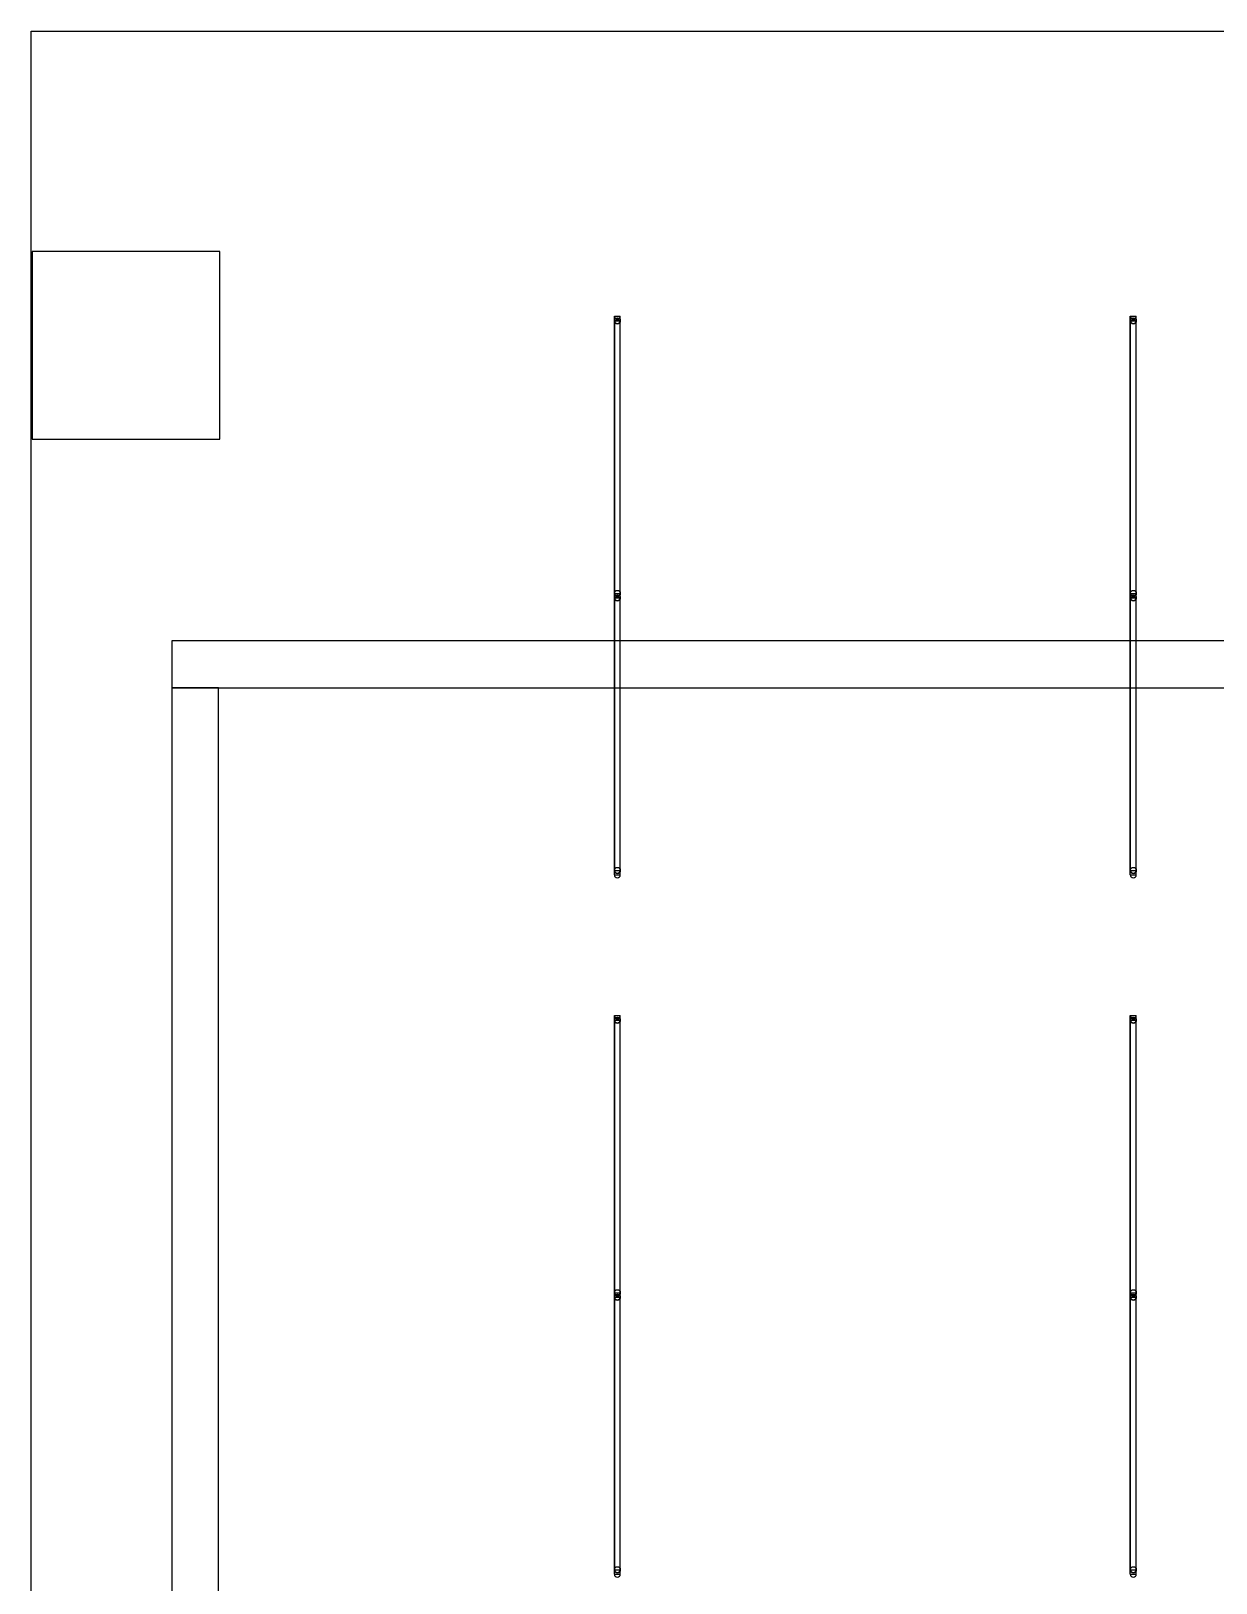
# Model space of a CAD drawing. Header units: millimetres. Extents: x 5543 to 15648, y 4351 to 19091.
# Drawn here: x 5543 to 10595, y 12476 to 19091 of the extents above; entities that cross this region are included whole.
import ezdxf

# ---------------------------------------------------------------- set-up
doc = ezdxf.new("R2010")
doc.units = ezdxf.units.MM
doc.layers.add('IfcObject', color=7, linetype='CONTINUOUS')

msp = doc.modelspace()

# ---------------------------------------------------------------- linework, layer by layer
at = {"layer": 'IfcObject'}
for p, q in [((5542.9, 19091.1, -7200), (5542.9, 19091.1, -7500)), ((5542.9, 4351.3, -7200), (5542.9, 19091.1, -7200)), ((5542.9, 4351.3, -7500), (5542.9, 19091.1, -7500)), ((5542.9, 19091.1, -7200), (5542.9, 19091.1, -7500)), ((5542.9, 19091.1, -7200), (15648.1, 19091.1, -7200)), ((5542.9, 19091.1, -7500), (15648.1, 19091.1, -7500)), ((5542.9, 4351.3, -7200), (5542.9, 19091.1, -7200)), ((5542.9, 19091.1, -7200), (15648.1, 19091.1, -7200)), ((5542.9, 4351.3, -7500), (5542.9, 19091.1, -7500)), ((5542.9, 19091.1, -7500), (15648.1, 19091.1, -7500)), ((5548.1, 18151.3, -7200), (5548.1, 18151.3, -4200)), ((6348.1, 18151.3, -7200), (5548.1, 18151.3, -7200)), ((6348.1, 18151.3, -4200), (5548.1, 18151.3, -4200)), ((5548.1, 18151.3, -7200), (5548.1, 18151.3, -4200)), ((5548.1, 18151.3, -7200), (5548.1, 17351.3, -7200)), ((5548.1, 18151.3, -4200), (5548.1, 17351.3, -4200)), ((6348.1, 18151.3, -7200), (5548.1, 18151.3, -7200)), ((5548.1, 18151.3, -7200), (5548.1, 17351.3, -7200)), ((6348.1, 18151.3, -4200), (5548.1, 18151.3, -4200)), ((5548.1, 18151.3, -4200), (5548.1, 17351.3, -4200)), ((6348.1, 18151.3, -7200), (6348.1, 18151.3, -4200)), ((6348.1, 18151.3, -7200), (6348.1, 18151.3, -4200)), ((6348.1, 17351.3, -7200), (6348.1, 18151.3, -7200)), ((6348.1, 17351.3, -4200), (6348.1, 18151.3, -4200)), ((6348.1, 17351.3, -7200), (6348.1, 18151.3, -7200)), ((6348.1, 17351.3, -4200), (6348.1, 18151.3, -4200)), ((8030.2, 17856.1, -4525.4), (8030.2, 17875.1, -4525.4)), ((8030.2, 17856.1, -4500), (8030.2, 17875.1, -4500)), ((8030.2, 17875.1, -4525.4), (8030.2, 17875.1, -4500)), ((8030.2, 17856.1, -4500), (8030.2, 17875.1, -4500)), ((8030.2, 17875.1, -4500), (8055.6, 17875.1, -4500)), ((8030.2, 17856.1, -4525.4), (8030.2, 17875.1, -4525.4)), ((8030.2, 17875.1, -4525.4), (8030.2, 17875.1, -4500)), ((8030.2, 17875.1, -4500), (8055.6, 17875.1, -4500)), ((8055.6, 17856.1, -4500), (8055.6, 17875.1, -4500)), ((8055.6, 17856.1, -4500), (8055.6, 17875.1, -4500)), ((8055.6, 17856.1, -4525.4), (8055.6, 17875.1, -4525.4)), ((8055.6, 17875.1, -4500), (8055.6, 17875.1, -4525.4)), ((8055.6, 17856.1, -4525.4), (8055.6, 17875.1, -4525.4)), ((8055.6, 17875.1, -4500), (8055.6, 17875.1, -4525.4)), ((10230.2, 17856.1, -4525.4), (10230.2, 17875.1, -4525.4)), ((10230.2, 17856.1, -4500), (10230.2, 17875.1, -4500)), ((10230.2, 17875.1, -4525.4), (10230.2, 17875.1, -4500)), ((10230.2, 17856.1, -4500), (10230.2, 17875.1, -4500)), ((10230.2, 17875.1, -4500), (10255.6, 17875.1, -4500)), ((10230.2, 17856.1, -4525.4), (10230.2, 17875.1, -4525.4)), ((10230.2, 17875.1, -4525.4), (10230.2, 17875.1, -4500)), ((10230.2, 17875.1, -4500), (10255.6, 17875.1, -4500)), ((10255.6, 17856.1, -4500), (10255.6, 17875.1, -4500)), ((10255.6, 17856.1, -4500), (10255.6, 17875.1, -4500)), ((10255.6, 17856.1, -4525.4), (10255.6, 17875.1, -4525.4)), ((10255.6, 17875.1, -4500), (10255.6, 17875.1, -4525.4)), ((10255.6, 17856.1, -4525.4), (10255.6, 17875.1, -4525.4)), ((10255.6, 17875.1, -4500), (10255.6, 17875.1, -4525.4)), ((8030.2, 17856.1, -4525.4), (8030.2, 17856.1, -4500)), ((8030.2, 17856.1, -4500), (8055.6, 17856.1, -4500)), ((8030.2, 17856.1, -4525.4), (8030.2, 17856.1, -4500)), ((8030.2, 17856.1, -4500), (8055.6, 17856.1, -4500)), ((8030.2, 16694.2, -4525.4), (8030.2, 17856.1, -4525.4)), ((8030.2, 16694.2, -4525.4), (8030.2, 17856.1, -4525.4)), ((8030.2, 17856.1, -4506.4), (8030.2, 17856.1, -4500)), ((8030.2, 17856.1, -4506.4), (8030.2, 16694.2, -4506.4)), ((8030.2, 17856.1, -4500), (8030.2, 16694.2, -4500)), ((8030.2, 17856.1, -4506.4), (8030.2, 17856.1, -4500)), ((8055.6, 17856.1, -4506.4), (8030.2, 17856.1, -4506.4)), ((8055.6, 17856.1, -4500), (8030.2, 17856.1, -4500)), ((8030.2, 17856.1, -4506.4), (8030.2, 16694.2, -4506.4)), ((8055.6, 17856.1, -4506.4), (8030.2, 17856.1, -4506.4)), ((8030.2, 17856.1, -4500), (8030.2, 16694.2, -4500)), ((8055.6, 17856.1, -4500), (8030.2, 17856.1, -4500)), ((8055.6, 17856.1, -4500), (8055.6, 17856.1, -4525.4)), ((8055.6, 17856.1, -4500), (8055.6, 17856.1, -4525.4)), ((8055.6, 17856.1, -4506.4), (8055.6, 17856.1, -4500)), ((8055.6, 16694.2, -4506.4), (8055.6, 17856.1, -4506.4)), ((8055.6, 16694.2, -4500), (8055.6, 17856.1, -4500)), ((8055.6, 17856.1, -4506.4), (8055.6, 17856.1, -4500)), ((8055.6, 16694.2, -4506.4), (8055.6, 17856.1, -4506.4)), ((8055.6, 16694.2, -4500), (8055.6, 17856.1, -4500)), ((10230.2, 17856.1, -4525.4), (10230.2, 17856.1, -4500)), ((10230.2, 17856.1, -4500), (10255.6, 17856.1, -4500)), ((10230.2, 17856.1, -4525.4), (10230.2, 17856.1, -4500)), ((10230.2, 17856.1, -4500), (10255.6, 17856.1, -4500)), ((10230.2, 16694.2, -4525.4), (10230.2, 17856.1, -4525.4)), ((10230.2, 16694.2, -4525.4), (10230.2, 17856.1, -4525.4)), ((10230.2, 17856.1, -4506.4), (10230.2, 17856.1, -4500)), ((10230.2, 17856.1, -4506.4), (10230.2, 16694.2, -4506.4)), ((10230.2, 17856.1, -4500), (10230.2, 16694.2, -4500)), ((10230.2, 17856.1, -4506.4), (10230.2, 17856.1, -4500)), ((10255.6, 17856.1, -4506.4), (10230.2, 17856.1, -4506.4)), ((10255.6, 17856.1, -4500), (10230.2, 17856.1, -4500)), ((10230.2, 17856.1, -4506.4), (10230.2, 16694.2, -4506.4)), ((10255.6, 17856.1, -4506.4), (10230.2, 17856.1, -4506.4)), ((10230.2, 17856.1, -4500), (10230.2, 16694.2, -4500)), ((10255.6, 17856.1, -4500), (10230.2, 17856.1, -4500)), ((10255.6, 17856.1, -4500), (10255.6, 17856.1, -4525.4)), ((10255.6, 17856.1, -4500), (10255.6, 17856.1, -4525.4)), ((10255.6, 17856.1, -4506.4), (10255.6, 17856.1, -4500)), ((10255.6, 16694.2, -4506.4), (10255.6, 17856.1, -4506.4)), ((10255.6, 16694.2, -4500), (10255.6, 17856.1, -4500)), ((10255.6, 17856.1, -4506.4), (10255.6, 17856.1, -4500)), ((10255.6, 16694.2, -4506.4), (10255.6, 17856.1, -4506.4)), ((10255.6, 16694.2, -4500), (10255.6, 17856.1, -4500)), ((5548.1, 17351.3, -7200), (5548.1, 17351.3, -4200)), ((5548.1, 17351.3, -7200), (5548.1, 17351.3, -4200)), ((5548.1, 17351.3, -7200), (6348.1, 17351.3, -7200)), ((5548.1, 17351.3, -4200), (6348.1, 17351.3, -4200)), ((5548.1, 17351.3, -7200), (6348.1, 17351.3, -7200)), ((5548.1, 17351.3, -4200), (6348.1, 17351.3, -4200)), ((6348.1, 17351.3, -7200), (6348.1, 17351.3, -4200)), ((6348.1, 17351.3, -7200), (6348.1, 17351.3, -4200)), ((8030.2, 16675.1, -4525.4), (8030.2, 16694.2, -4525.4)), ((8030.2, 16675.1, -4500), (8030.2, 16694.2, -4500)), ((8030.2, 16694.2, -4525.4), (8030.2, 16694.2, -4500)), ((8030.2, 16675.1, -4500), (8030.2, 16694.2, -4500)), ((8030.2, 16694.2, -4500), (8055.6, 16694.2, -4500)), ((8030.2, 16675.1, -4525.4), (8030.2, 16694.2, -4525.4)), ((8030.2, 16694.2, -4525.4), (8030.2, 16694.2, -4500)), ((8030.2, 16694.2, -4500), (8055.6, 16694.2, -4500)), ((8030.2, 16675.1, -4525.4), (8030.2, 16694.2, -4525.4)), ((8030.2, 16675.1, -4500), (8030.2, 16694.2, -4500)), ((8030.2, 16694.2, -4525.4), (8030.2, 16694.2, -4500)), ((8030.2, 16675.1, -4500), (8030.2, 16694.2, -4500)), ((8030.2, 16694.2, -4500), (8055.6, 16694.2, -4500)), ((8030.2, 16675.1, -4525.4), (8030.2, 16694.2, -4525.4)), ((8030.2, 16694.2, -4525.4), (8030.2, 16694.2, -4500)), ((8030.2, 16694.2, -4500), (8055.6, 16694.2, -4500)), ((8030.2, 16694.2, -4506.4), (8030.2, 16694.2, -4500)), ((8030.2, 16694.2, -4506.4), (8030.2, 16694.2, -4500)), ((8030.2, 16694.2, -4506.4), (8055.6, 16694.2, -4506.4)), ((8030.2, 16694.2, -4500), (8055.6, 16694.2, -4500)), ((8030.2, 16694.2, -4506.4), (8055.6, 16694.2, -4506.4)), ((8030.2, 16694.2, -4500), (8055.6, 16694.2, -4500)), ((8030.2, 16675.1, -4525.4), (8030.2, 16675.1, -4500)), ((8030.2, 16675.1, -4500), (8055.6, 16675.1, -4500)), ((8030.2, 16675.1, -4525.4), (8030.2, 16675.1, -4500)), ((8030.2, 16675.1, -4500), (8055.6, 16675.1, -4500)), ((8030.2, 15513.2, -4525.4), (8030.2, 16675.1, -4525.4)), ((8030.2, 15513.2, -4525.4), (8030.2, 16675.1, -4525.4)), ((8030.2, 16675.1, -4506.4), (8030.2, 16675.1, -4500)), ((8030.2, 16675.1, -4506.4), (8030.2, 15513.2, -4506.4)), ((8030.2, 16675.1, -4500), (8030.2, 15513.2, -4500)), ((8030.2, 16675.1, -4506.4), (8030.2, 16675.1, -4500)), ((8055.6, 16675.1, -4506.4), (8030.2, 16675.1, -4506.4)), ((8055.6, 16675.1, -4500), (8030.2, 16675.1, -4500)), ((8030.2, 16675.1, -4506.4), (8030.2, 15513.2, -4506.4)), ((8055.6, 16675.1, -4506.4), (8030.2, 16675.1, -4506.4)), ((8030.2, 16675.1, -4500), (8030.2, 15513.2, -4500)), ((8055.6, 16675.1, -4500), (8030.2, 16675.1, -4500)), ((8030.2, 16675.1, -4525.4), (8030.2, 16675.1, -4500)), ((8030.2, 16675.1, -4500), (8055.6, 16675.1, -4500)), ((8030.2, 16675.1, -4525.4), (8030.2, 16675.1, -4500)), ((8030.2, 16675.1, -4500), (8055.6, 16675.1, -4500)), ((8055.6, 16675.1, -4500), (8055.6, 16694.2, -4500)), ((8055.6, 16675.1, -4500), (8055.6, 16694.2, -4500)), ((8055.6, 16675.1, -4525.4), (8055.6, 16694.2, -4525.4)), ((8055.6, 16694.2, -4500), (8055.6, 16694.2, -4525.4)), ((8055.6, 16675.1, -4525.4), (8055.6, 16694.2, -4525.4)), ((8055.6, 16694.2, -4500), (8055.6, 16694.2, -4525.4)), ((8055.6, 16675.1, -4500), (8055.6, 16694.2, -4500)), ((8055.6, 16675.1, -4500), (8055.6, 16694.2, -4500)), ((8055.6, 16675.1, -4525.4), (8055.6, 16694.2, -4525.4)), ((8055.6, 16694.2, -4500), (8055.6, 16694.2, -4525.4)), ((8055.6, 16675.1, -4525.4), (8055.6, 16694.2, -4525.4)), ((8055.6, 16694.2, -4500), (8055.6, 16694.2, -4525.4)), ((8055.6, 16694.2, -4506.4), (8055.6, 16694.2, -4500)), ((8055.6, 16694.2, -4506.4), (8055.6, 16694.2, -4500)), ((8055.6, 16675.1, -4500), (8055.6, 16675.1, -4525.4)), ((8055.6, 16675.1, -4500), (8055.6, 16675.1, -4525.4)), ((8055.6, 16675.1, -4506.4), (8055.6, 16675.1, -4500)), ((8055.6, 15513.2, -4506.4), (8055.6, 16675.1, -4506.4)), ((8055.6, 15513.2, -4500), (8055.6, 16675.1, -4500)), ((8055.6, 16675.1, -4506.4), (8055.6, 16675.1, -4500)), ((8055.6, 15513.2, -4506.4), (8055.6, 16675.1, -4506.4)), ((8055.6, 15513.2, -4500), (8055.6, 16675.1, -4500)), ((8055.6, 16675.1, -4500), (8055.6, 16675.1, -4525.4)), ((8055.6, 16675.1, -4500), (8055.6, 16675.1, -4525.4)), ((10230.2, 16675.1, -4525.4), (10230.2, 16694.2, -4525.4)), ((10230.2, 16675.1, -4500), (10230.2, 16694.2, -4500)), ((10230.2, 16694.2, -4525.4), (10230.2, 16694.2, -4500)), ((10230.2, 16675.1, -4500), (10230.2, 16694.2, -4500)), ((10230.2, 16694.2, -4500), (10255.6, 16694.2, -4500)), ((10230.2, 16675.1, -4525.4), (10230.2, 16694.2, -4525.4)), ((10230.2, 16694.2, -4525.4), (10230.2, 16694.2, -4500)), ((10230.2, 16694.2, -4500), (10255.6, 16694.2, -4500)), ((10230.2, 16675.1, -4525.4), (10230.2, 16694.2, -4525.4)), ((10230.2, 16675.1, -4500), (10230.2, 16694.2, -4500)), ((10230.2, 16694.2, -4525.4), (10230.2, 16694.2, -4500)), ((10230.2, 16675.1, -4500), (10230.2, 16694.2, -4500)), ((10230.2, 16694.2, -4500), (10255.6, 16694.2, -4500)), ((10230.2, 16675.1, -4525.4), (10230.2, 16694.2, -4525.4)), ((10230.2, 16694.2, -4525.4), (10230.2, 16694.2, -4500)), ((10230.2, 16694.2, -4500), (10255.6, 16694.2, -4500)), ((10230.2, 16694.2, -4506.4), (10230.2, 16694.2, -4500)), ((10230.2, 16694.2, -4506.4), (10230.2, 16694.2, -4500)), ((10230.2, 16694.2, -4506.4), (10255.6, 16694.2, -4506.4)), ((10230.2, 16694.2, -4500), (10255.6, 16694.2, -4500)), ((10230.2, 16694.2, -4506.4), (10255.6, 16694.2, -4506.4)), ((10230.2, 16694.2, -4500), (10255.6, 16694.2, -4500)), ((10230.2, 16675.1, -4525.4), (10230.2, 16675.1, -4500)), ((10230.2, 16675.1, -4500), (10255.6, 16675.1, -4500)), ((10230.2, 16675.1, -4525.4), (10230.2, 16675.1, -4500)), ((10230.2, 16675.1, -4500), (10255.6, 16675.1, -4500)), ((10230.2, 15513.2, -4525.4), (10230.2, 16675.1, -4525.4)), ((10230.2, 15513.2, -4525.4), (10230.2, 16675.1, -4525.4)), ((10230.2, 16675.1, -4506.4), (10230.2, 16675.1, -4500)), ((10230.2, 16675.1, -4506.4), (10230.2, 15513.2, -4506.4)), ((10230.2, 16675.1, -4500), (10230.2, 15513.2, -4500)), ((10230.2, 16675.1, -4506.4), (10230.2, 16675.1, -4500)), ((10255.6, 16675.1, -4506.4), (10230.2, 16675.1, -4506.4)), ((10255.6, 16675.1, -4500), (10230.2, 16675.1, -4500)), ((10230.2, 16675.1, -4506.4), (10230.2, 15513.2, -4506.4)), ((10255.6, 16675.1, -4506.4), (10230.2, 16675.1, -4506.4)), ((10230.2, 16675.1, -4500), (10230.2, 15513.2, -4500)), ((10255.6, 16675.1, -4500), (10230.2, 16675.1, -4500)), ((10230.2, 16675.1, -4525.4), (10230.2, 16675.1, -4500)), ((10230.2, 16675.1, -4500), (10255.6, 16675.1, -4500)), ((10230.2, 16675.1, -4525.4), (10230.2, 16675.1, -4500)), ((10230.2, 16675.1, -4500), (10255.6, 16675.1, -4500)), ((10255.6, 16675.1, -4500), (10255.6, 16694.2, -4500)), ((10255.6, 16675.1, -4500), (10255.6, 16694.2, -4500)), ((10255.6, 16675.1, -4525.4), (10255.6, 16694.2, -4525.4)), ((10255.6, 16694.2, -4500), (10255.6, 16694.2, -4525.4)), ((10255.6, 16675.1, -4525.4), (10255.6, 16694.2, -4525.4)), ((10255.6, 16694.2, -4500), (10255.6, 16694.2, -4525.4)), ((10255.6, 16675.1, -4500), (10255.6, 16694.2, -4500)), ((10255.6, 16675.1, -4500), (10255.6, 16694.2, -4500)), ((10255.6, 16675.1, -4525.4), (10255.6, 16694.2, -4525.4)), ((10255.6, 16694.2, -4500), (10255.6, 16694.2, -4525.4)), ((10255.6, 16675.1, -4525.4), (10255.6, 16694.2, -4525.4)), ((10255.6, 16694.2, -4500), (10255.6, 16694.2, -4525.4)), ((10255.6, 16694.2, -4506.4), (10255.6, 16694.2, -4500)), ((10255.6, 16694.2, -4506.4), (10255.6, 16694.2, -4500)), ((10255.6, 16675.1, -4500), (10255.6, 16675.1, -4525.4)), ((10255.6, 16675.1, -4500), (10255.6, 16675.1, -4525.4)), ((10255.6, 16675.1, -4506.4), (10255.6, 16675.1, -4500)), ((10255.6, 15513.2, -4506.4), (10255.6, 16675.1, -4506.4)), ((10255.6, 15513.2, -4500), (10255.6, 16675.1, -4500)), ((10255.6, 16675.1, -4506.4), (10255.6, 16675.1, -4500)), ((10255.6, 15513.2, -4506.4), (10255.6, 16675.1, -4506.4)), ((10255.6, 15513.2, -4500), (10255.6, 16675.1, -4500)), ((10255.6, 16675.1, -4500), (10255.6, 16675.1, -4525.4)), ((10255.6, 16675.1, -4500), (10255.6, 16675.1, -4525.4)), ((6142.9, 16491.1, -7200), (6142.9, 16491.1, -4700)), ((14448.1, 16491.1, -7200), (6142.9, 16491.1, -7200)), ((14448.1, 16491.1, -4700), (6142.9, 16491.1, -4700)), ((6142.9, 16491.1, -7200), (6142.9, 16491.1, -4700)), ((6142.9, 16491.1, -7200), (6142.9, 16291.1, -7200)), ((6142.9, 16491.1, -4700), (6142.9, 16291.1, -4700)), ((14448.1, 16491.1, -7200), (6142.9, 16491.1, -7200)), ((6142.9, 16491.1, -7200), (6142.9, 16291.1, -7200)), ((14448.1, 16491.1, -4700), (6142.9, 16491.1, -4700)), ((6142.9, 16491.1, -4700), (6142.9, 16291.1, -4700)), ((6142.9, 16291.1, -7200), (6142.9, 16291.1, -4700)), ((6142.9, 16291.1, -7200), (6142.9, 6151.3, -7200)), ((6142.9, 16291.1, -4700), (6142.9, 6151.3, -4700)), ((6142.9, 16291.1, -7200), (6142.9, 16291.1, -4700)), ((6342.9, 16291.1, -7200), (6142.9, 16291.1, -7200)), ((6342.9, 16291.1, -4700), (6142.9, 16291.1, -4700)), ((6142.9, 16291.1, -7200), (6142.9, 6151.3, -7200)), ((6342.9, 16291.1, -7200), (6142.9, 16291.1, -7200)), ((6142.9, 16291.1, -4700), (6142.9, 6151.3, -4700)), ((6342.9, 16291.1, -4700), (6142.9, 16291.1, -4700)), ((6142.9, 16291.1, -7200), (6142.9, 16291.1, -4700)), ((6142.9, 16291.1, -7200), (6142.9, 16291.1, -4700)), ((6142.9, 16291.1, -7200), (14448.1, 16291.1, -7200)), ((6142.9, 16291.1, -4700), (14448.1, 16291.1, -4700)), ((6142.9, 16291.1, -7200), (14448.1, 16291.1, -7200)), ((6142.9, 16291.1, -4700), (14448.1, 16291.1, -4700)), ((6342.9, 16291.1, -7200), (6342.9, 16291.1, -4700)), ((6342.9, 6151.3, -7200), (6342.9, 16291.1, -7200)), ((6342.9, 6151.3, -4700), (6342.9, 16291.1, -4700)), ((6342.9, 16291.1, -7200), (6342.9, 16291.1, -4700)), ((6342.9, 6151.3, -7200), (6342.9, 16291.1, -7200)), ((6342.9, 6151.3, -4700), (6342.9, 16291.1, -4700)), ((8030.2, 15494.2, -4525.4), (8030.2, 15513.2, -4525.4)), ((8030.2, 15494.2, -4500), (8030.2, 15513.2, -4500)), ((8030.2, 15513.2, -4525.4), (8030.2, 15513.2, -4500)), ((8030.2, 15494.2, -4500), (8030.2, 15513.2, -4500)), ((8030.2, 15513.2, -4500), (8055.6, 15513.2, -4500)), ((8030.2, 15494.2, -4525.4), (8030.2, 15513.2, -4525.4)), ((8030.2, 15513.2, -4525.4), (8030.2, 15513.2, -4500)), ((8030.2, 15513.2, -4500), (8055.6, 15513.2, -4500)), ((8030.2, 15513.2, -4506.4), (8030.2, 15513.2, -4500)), ((8030.2, 15513.2, -4506.4), (8030.2, 15513.2, -4500)), ((8030.2, 15513.2, -4506.4), (8055.6, 15513.2, -4506.4)), ((8030.2, 15513.2, -4500), (8055.6, 15513.2, -4500)), ((8030.2, 15513.2, -4506.4), (8055.6, 15513.2, -4506.4)), ((8030.2, 15513.2, -4500), (8055.6, 15513.2, -4500)), ((8030.2, 15494.2, -4525.4), (8030.2, 15494.2, -4500)), ((8030.2, 15494.2, -4500), (8055.6, 15494.2, -4500)), ((8030.2, 15494.2, -4525.4), (8030.2, 15494.2, -4500)), ((8030.2, 15494.2, -4500), (8055.6, 15494.2, -4500)), ((8055.6, 15494.2, -4500), (8055.6, 15513.2, -4500)), ((8055.6, 15494.2, -4500), (8055.6, 15513.2, -4500)), ((8055.6, 15494.2, -4525.4), (8055.6, 15513.2, -4525.4)), ((8055.6, 15513.2, -4500), (8055.6, 15513.2, -4525.4)), ((8055.6, 15494.2, -4525.4), (8055.6, 15513.2, -4525.4)), ((8055.6, 15513.2, -4500), (8055.6, 15513.2, -4525.4)), ((8055.6, 15513.2, -4506.4), (8055.6, 15513.2, -4500)), ((8055.6, 15513.2, -4506.4), (8055.6, 15513.2, -4500)), ((8055.6, 15494.2, -4500), (8055.6, 15494.2, -4525.4)), ((8055.6, 15494.2, -4500), (8055.6, 15494.2, -4525.4)), ((10230.2, 15494.2, -4525.4), (10230.2, 15513.2, -4525.4)), ((10230.2, 15494.2, -4500), (10230.2, 15513.2, -4500)), ((10230.2, 15513.2, -4525.4), (10230.2, 15513.2, -4500)), ((10230.2, 15494.2, -4500), (10230.2, 15513.2, -4500)), ((10230.2, 15513.2, -4500), (10255.6, 15513.2, -4500)), ((10230.2, 15494.2, -4525.4), (10230.2, 15513.2, -4525.4)), ((10230.2, 15513.2, -4525.4), (10230.2, 15513.2, -4500)), ((10230.2, 15513.2, -4500), (10255.6, 15513.2, -4500)), ((10230.2, 15513.2, -4506.4), (10230.2, 15513.2, -4500)), ((10230.2, 15513.2, -4506.4), (10230.2, 15513.2, -4500)), ((10230.2, 15513.2, -4506.4), (10255.6, 15513.2, -4506.4)), ((10230.2, 15513.2, -4500), (10255.6, 15513.2, -4500)), ((10230.2, 15513.2, -4506.4), (10255.6, 15513.2, -4506.4)), ((10230.2, 15513.2, -4500), (10255.6, 15513.2, -4500)), ((10230.2, 15494.2, -4525.4), (10230.2, 15494.2, -4500)), ((10230.2, 15494.2, -4500), (10255.6, 15494.2, -4500)), ((10230.2, 15494.2, -4525.4), (10230.2, 15494.2, -4500)), ((10230.2, 15494.2, -4500), (10255.6, 15494.2, -4500)), ((10255.6, 15494.2, -4500), (10255.6, 15513.2, -4500)), ((10255.6, 15494.2, -4500), (10255.6, 15513.2, -4500)), ((10255.6, 15494.2, -4525.4), (10255.6, 15513.2, -4525.4)), ((10255.6, 15513.2, -4500), (10255.6, 15513.2, -4525.4)), ((10255.6, 15494.2, -4525.4), (10255.6, 15513.2, -4525.4)), ((10255.6, 15513.2, -4500), (10255.6, 15513.2, -4525.4)), ((10255.6, 15513.2, -4506.4), (10255.6, 15513.2, -4500)), ((10255.6, 15513.2, -4506.4), (10255.6, 15513.2, -4500)), ((10255.6, 15494.2, -4500), (10255.6, 15494.2, -4525.4)), ((10255.6, 15494.2, -4500), (10255.6, 15494.2, -4525.4)), ((8030.2, 14875.1, -4525.4), (8030.2, 14894.2, -4525.4)), ((8030.2, 14875.1, -4500), (8030.2, 14894.2, -4500)), ((8030.2, 14894.2, -4525.4), (8030.2, 14894.2, -4500)), ((8030.2, 14875.1, -4500), (8030.2, 14894.2, -4500)), ((8030.2, 14894.2, -4500), (8055.6, 14894.2, -4500)), ((8030.2, 14875.1, -4525.4), (8030.2, 14894.2, -4525.4)), ((8030.2, 14894.2, -4525.4), (8030.2, 14894.2, -4500)), ((8030.2, 14894.2, -4500), (8055.6, 14894.2, -4500)), ((8055.6, 14875.1, -4500), (8055.6, 14894.2, -4500)), ((8055.6, 14875.1, -4500), (8055.6, 14894.2, -4500)), ((8055.6, 14875.1, -4525.4), (8055.6, 14894.2, -4525.4)), ((8055.6, 14894.2, -4500), (8055.6, 14894.2, -4525.4)), ((8055.6, 14875.1, -4525.4), (8055.6, 14894.2, -4525.4)), ((8055.6, 14894.2, -4500), (8055.6, 14894.2, -4525.4)), ((10230.2, 14875.1, -4525.4), (10230.2, 14894.2, -4525.4)), ((10230.2, 14875.1, -4500), (10230.2, 14894.2, -4500)), ((10230.2, 14894.2, -4525.4), (10230.2, 14894.2, -4500)), ((10230.2, 14875.1, -4500), (10230.2, 14894.2, -4500)), ((10230.2, 14894.2, -4500), (10255.6, 14894.2, -4500)), ((10230.2, 14875.1, -4525.4), (10230.2, 14894.2, -4525.4)), ((10230.2, 14894.2, -4525.4), (10230.2, 14894.2, -4500)), ((10230.2, 14894.2, -4500), (10255.6, 14894.2, -4500)), ((10255.6, 14875.1, -4500), (10255.6, 14894.2, -4500)), ((10255.6, 14875.1, -4500), (10255.6, 14894.2, -4500)), ((10255.6, 14875.1, -4525.4), (10255.6, 14894.2, -4525.4)), ((10255.6, 14894.2, -4500), (10255.6, 14894.2, -4525.4)), ((10255.6, 14875.1, -4525.4), (10255.6, 14894.2, -4525.4)), ((10255.6, 14894.2, -4500), (10255.6, 14894.2, -4525.4)), ((8030.2, 14875.1, -4525.4), (8030.2, 14875.1, -4500)), ((8030.2, 14875.1, -4500), (8055.6, 14875.1, -4500)), ((8030.2, 14875.1, -4525.4), (8030.2, 14875.1, -4500)), ((8030.2, 14875.1, -4500), (8055.6, 14875.1, -4500)), ((8030.2, 13713.2, -4525.4), (8030.2, 14875.1, -4525.4)), ((8030.2, 13713.2, -4525.4), (8030.2, 14875.1, -4525.4)), ((8030.2, 14875.1, -4506.4), (8030.2, 14875.1, -4500)), ((8030.2, 14875.1, -4506.4), (8030.2, 13713.2, -4506.4)), ((8030.2, 14875.1, -4500), (8030.2, 13713.2, -4500)), ((8030.2, 14875.1, -4506.4), (8030.2, 14875.1, -4500)), ((8055.6, 14875.1, -4506.4), (8030.2, 14875.1, -4506.4)), ((8055.6, 14875.1, -4500), (8030.2, 14875.1, -4500)), ((8030.2, 14875.1, -4506.4), (8030.2, 13713.2, -4506.4)), ((8055.6, 14875.1, -4506.4), (8030.2, 14875.1, -4506.4)), ((8030.2, 14875.1, -4500), (8030.2, 13713.2, -4500)), ((8055.6, 14875.1, -4500), (8030.2, 14875.1, -4500)), ((8055.6, 14875.1, -4500), (8055.6, 14875.1, -4525.4)), ((8055.6, 14875.1, -4500), (8055.6, 14875.1, -4525.4)), ((8055.6, 14875.1, -4506.4), (8055.6, 14875.1, -4500)), ((8055.6, 13713.2, -4506.4), (8055.6, 14875.1, -4506.4)), ((8055.6, 13713.2, -4500), (8055.6, 14875.1, -4500)), ((8055.6, 14875.1, -4506.4), (8055.6, 14875.1, -4500)), ((8055.6, 13713.2, -4506.4), (8055.6, 14875.1, -4506.4)), ((8055.6, 13713.2, -4500), (8055.6, 14875.1, -4500)), ((10230.2, 14875.1, -4525.4), (10230.2, 14875.1, -4500)), ((10230.2, 14875.1, -4500), (10255.6, 14875.1, -4500)), ((10230.2, 14875.1, -4525.4), (10230.2, 14875.1, -4500)), ((10230.2, 14875.1, -4500), (10255.6, 14875.1, -4500)), ((10230.2, 13713.2, -4525.4), (10230.2, 14875.1, -4525.4)), ((10230.2, 13713.2, -4525.4), (10230.2, 14875.1, -4525.4)), ((10230.2, 14875.1, -4506.4), (10230.2, 14875.1, -4500)), ((10230.2, 14875.1, -4506.4), (10230.2, 13713.2, -4506.4)), ((10230.2, 14875.1, -4500), (10230.2, 13713.2, -4500)), ((10230.2, 14875.1, -4506.4), (10230.2, 14875.1, -4500)), ((10255.6, 14875.1, -4506.4), (10230.2, 14875.1, -4506.4)), ((10255.6, 14875.1, -4500), (10230.2, 14875.1, -4500)), ((10230.2, 14875.1, -4506.4), (10230.2, 13713.2, -4506.4)), ((10255.6, 14875.1, -4506.4), (10230.2, 14875.1, -4506.4)), ((10230.2, 14875.1, -4500), (10230.2, 13713.2, -4500)), ((10255.6, 14875.1, -4500), (10230.2, 14875.1, -4500)), ((10255.6, 14875.1, -4500), (10255.6, 14875.1, -4525.4)), ((10255.6, 14875.1, -4500), (10255.6, 14875.1, -4525.4)), ((10255.6, 14875.1, -4506.4), (10255.6, 14875.1, -4500)), ((10255.6, 13713.2, -4506.4), (10255.6, 14875.1, -4506.4)), ((10255.6, 13713.2, -4500), (10255.6, 14875.1, -4500)), ((10255.6, 14875.1, -4506.4), (10255.6, 14875.1, -4500)), ((10255.6, 13713.2, -4506.4), (10255.6, 14875.1, -4506.4)), ((10255.6, 13713.2, -4500), (10255.6, 14875.1, -4500)), ((8030.2, 13694.2, -4525.4), (8030.2, 13713.2, -4525.4)), ((8030.2, 13694.2, -4500), (8030.2, 13713.2, -4500)), ((8030.2, 13713.2, -4525.4), (8030.2, 13713.2, -4500)), ((8030.2, 13694.2, -4500), (8030.2, 13713.2, -4500)), ((8030.2, 13713.2, -4500), (8055.6, 13713.2, -4500)), ((8030.2, 13694.2, -4525.4), (8030.2, 13713.2, -4525.4)), ((8030.2, 13713.2, -4525.4), (8030.2, 13713.2, -4500)), ((8030.2, 13713.2, -4500), (8055.6, 13713.2, -4500)), ((8030.2, 13694.2, -4525.4), (8030.2, 13713.2, -4525.4)), ((8030.2, 13694.2, -4500), (8030.2, 13713.2, -4500)), ((8030.2, 13713.2, -4525.4), (8030.2, 13713.2, -4500)), ((8030.2, 13694.2, -4500), (8030.2, 13713.2, -4500)), ((8030.2, 13713.2, -4500), (8055.6, 13713.2, -4500)), ((8030.2, 13694.2, -4525.4), (8030.2, 13713.2, -4525.4)), ((8030.2, 13713.2, -4525.4), (8030.2, 13713.2, -4500)), ((8030.2, 13713.2, -4500), (8055.6, 13713.2, -4500)), ((8030.2, 13713.2, -4506.4), (8030.2, 13713.2, -4500)), ((8030.2, 13713.2, -4506.4), (8030.2, 13713.2, -4500)), ((8030.2, 13713.2, -4506.4), (8055.6, 13713.2, -4506.4)), ((8030.2, 13713.2, -4500), (8055.6, 13713.2, -4500)), ((8030.2, 13713.2, -4506.4), (8055.6, 13713.2, -4506.4)), ((8030.2, 13713.2, -4500), (8055.6, 13713.2, -4500)), ((8030.2, 13694.2, -4525.4), (8030.2, 13694.2, -4500)), ((8030.2, 13694.2, -4500), (8055.6, 13694.2, -4500)), ((8030.2, 13694.2, -4525.4), (8030.2, 13694.2, -4500)), ((8030.2, 13694.2, -4500), (8055.6, 13694.2, -4500)), ((8030.2, 12532.3, -4525.4), (8030.2, 13694.2, -4525.4)), ((8030.2, 12532.3, -4525.4), (8030.2, 13694.2, -4525.4)), ((8030.2, 13694.2, -4506.4), (8030.2, 13694.2, -4500)), ((8030.2, 13694.2, -4506.4), (8030.2, 12532.3, -4506.4)), ((8030.2, 13694.2, -4500), (8030.2, 12532.3, -4500)), ((8030.2, 13694.2, -4506.4), (8030.2, 13694.2, -4500)), ((8055.6, 13694.2, -4506.4), (8030.2, 13694.2, -4506.4)), ((8055.6, 13694.2, -4500), (8030.2, 13694.2, -4500)), ((8030.2, 13694.2, -4506.4), (8030.2, 12532.3, -4506.4)), ((8055.6, 13694.2, -4506.4), (8030.2, 13694.2, -4506.4)), ((8030.2, 13694.2, -4500), (8030.2, 12532.3, -4500)), ((8055.6, 13694.2, -4500), (8030.2, 13694.2, -4500)), ((8030.2, 13694.2, -4525.4), (8030.2, 13694.2, -4500)), ((8030.2, 13694.2, -4500), (8055.6, 13694.2, -4500)), ((8030.2, 13694.2, -4525.4), (8030.2, 13694.2, -4500)), ((8030.2, 13694.2, -4500), (8055.6, 13694.2, -4500)), ((8055.6, 13694.2, -4500), (8055.6, 13713.2, -4500)), ((8055.6, 13694.2, -4500), (8055.6, 13713.2, -4500)), ((8055.6, 13694.2, -4525.4), (8055.6, 13713.2, -4525.4)), ((8055.6, 13713.2, -4500), (8055.6, 13713.2, -4525.4)), ((8055.6, 13694.2, -4525.4), (8055.6, 13713.2, -4525.4)), ((8055.6, 13713.2, -4500), (8055.6, 13713.2, -4525.4)), ((8055.6, 13694.2, -4500), (8055.6, 13713.2, -4500)), ((8055.6, 13694.2, -4500), (8055.6, 13713.2, -4500)), ((8055.6, 13694.2, -4525.4), (8055.6, 13713.2, -4525.4)), ((8055.6, 13713.2, -4500), (8055.6, 13713.2, -4525.4)), ((8055.6, 13694.2, -4525.4), (8055.6, 13713.2, -4525.4)), ((8055.6, 13713.2, -4500), (8055.6, 13713.2, -4525.4)), ((8055.6, 13713.2, -4506.4), (8055.6, 13713.2, -4500)), ((8055.6, 13713.2, -4506.4), (8055.6, 13713.2, -4500)), ((8055.6, 13694.2, -4500), (8055.6, 13694.2, -4525.4)), ((8055.6, 13694.2, -4500), (8055.6, 13694.2, -4525.4)), ((8055.6, 13694.2, -4506.4), (8055.6, 13694.2, -4500)), ((8055.6, 12532.3, -4506.4), (8055.6, 13694.2, -4506.4)), ((8055.6, 12532.3, -4500), (8055.6, 13694.2, -4500)), ((8055.6, 13694.2, -4506.4), (8055.6, 13694.2, -4500)), ((8055.6, 12532.3, -4506.4), (8055.6, 13694.2, -4506.4)), ((8055.6, 12532.3, -4500), (8055.6, 13694.2, -4500)), ((8055.6, 13694.2, -4500), (8055.6, 13694.2, -4525.4)), ((8055.6, 13694.2, -4500), (8055.6, 13694.2, -4525.4)), ((10230.2, 13694.2, -4525.4), (10230.2, 13713.2, -4525.4)), ((10230.2, 13694.2, -4500), (10230.2, 13713.2, -4500)), ((10230.2, 13713.2, -4525.4), (10230.2, 13713.2, -4500)), ((10230.2, 13694.2, -4500), (10230.2, 13713.2, -4500)), ((10230.2, 13713.2, -4500), (10255.6, 13713.2, -4500)), ((10230.2, 13694.2, -4525.4), (10230.2, 13713.2, -4525.4)), ((10230.2, 13713.2, -4525.4), (10230.2, 13713.2, -4500)), ((10230.2, 13713.2, -4500), (10255.6, 13713.2, -4500)), ((10230.2, 13694.2, -4525.4), (10230.2, 13713.2, -4525.4)), ((10230.2, 13694.2, -4500), (10230.2, 13713.2, -4500)), ((10230.2, 13713.2, -4525.4), (10230.2, 13713.2, -4500)), ((10230.2, 13694.2, -4500), (10230.2, 13713.2, -4500)), ((10230.2, 13713.2, -4500), (10255.6, 13713.2, -4500)), ((10230.2, 13694.2, -4525.4), (10230.2, 13713.2, -4525.4)), ((10230.2, 13713.2, -4525.4), (10230.2, 13713.2, -4500)), ((10230.2, 13713.2, -4500), (10255.6, 13713.2, -4500)), ((10230.2, 13713.2, -4506.4), (10230.2, 13713.2, -4500)), ((10230.2, 13713.2, -4506.4), (10230.2, 13713.2, -4500)), ((10230.2, 13713.2, -4506.4), (10255.6, 13713.2, -4506.4)), ((10230.2, 13713.2, -4500), (10255.6, 13713.2, -4500)), ((10230.2, 13713.2, -4506.4), (10255.6, 13713.2, -4506.4)), ((10230.2, 13713.2, -4500), (10255.6, 13713.2, -4500)), ((10230.2, 13694.2, -4525.4), (10230.2, 13694.2, -4500)), ((10230.2, 13694.2, -4500), (10255.6, 13694.2, -4500)), ((10230.2, 13694.2, -4525.4), (10230.2, 13694.2, -4500)), ((10230.2, 13694.2, -4500), (10255.6, 13694.2, -4500)), ((10230.2, 12532.3, -4525.4), (10230.2, 13694.2, -4525.4)), ((10230.2, 12532.3, -4525.4), (10230.2, 13694.2, -4525.4)), ((10230.2, 13694.2, -4506.4), (10230.2, 13694.2, -4500)), ((10230.2, 13694.2, -4506.4), (10230.2, 12532.3, -4506.4)), ((10230.2, 13694.2, -4500), (10230.2, 12532.3, -4500)), ((10230.2, 13694.2, -4506.4), (10230.2, 13694.2, -4500)), ((10255.6, 13694.2, -4506.4), (10230.2, 13694.2, -4506.4)), ((10255.6, 13694.2, -4500), (10230.2, 13694.2, -4500)), ((10230.2, 13694.2, -4506.4), (10230.2, 12532.3, -4506.4)), ((10255.6, 13694.2, -4506.4), (10230.2, 13694.2, -4506.4)), ((10230.2, 13694.2, -4500), (10230.2, 12532.3, -4500)), ((10255.6, 13694.2, -4500), (10230.2, 13694.2, -4500)), ((10230.2, 13694.2, -4525.4), (10230.2, 13694.2, -4500)), ((10230.2, 13694.2, -4500), (10255.6, 13694.2, -4500)), ((10230.2, 13694.2, -4525.4), (10230.2, 13694.2, -4500)), ((10230.2, 13694.2, -4500), (10255.6, 13694.2, -4500)), ((10255.6, 13694.2, -4500), (10255.6, 13713.2, -4500)), ((10255.6, 13694.2, -4500), (10255.6, 13713.2, -4500)), ((10255.6, 13694.2, -4525.4), (10255.6, 13713.2, -4525.4)), ((10255.6, 13713.2, -4500), (10255.6, 13713.2, -4525.4)), ((10255.6, 13694.2, -4525.4), (10255.6, 13713.2, -4525.4)), ((10255.6, 13713.2, -4500), (10255.6, 13713.2, -4525.4)), ((10255.6, 13694.2, -4500), (10255.6, 13713.2, -4500)), ((10255.6, 13694.2, -4500), (10255.6, 13713.2, -4500)), ((10255.6, 13694.2, -4525.4), (10255.6, 13713.2, -4525.4)), ((10255.6, 13713.2, -4500), (10255.6, 13713.2, -4525.4)), ((10255.6, 13694.2, -4525.4), (10255.6, 13713.2, -4525.4)), ((10255.6, 13713.2, -4500), (10255.6, 13713.2, -4525.4)), ((10255.6, 13713.2, -4506.4), (10255.6, 13713.2, -4500)), ((10255.6, 13713.2, -4506.4), (10255.6, 13713.2, -4500)), ((10255.6, 13694.2, -4500), (10255.6, 13694.2, -4525.4)), ((10255.6, 13694.2, -4500), (10255.6, 13694.2, -4525.4)), ((10255.6, 13694.2, -4506.4), (10255.6, 13694.2, -4500)), ((10255.6, 12532.3, -4506.4), (10255.6, 13694.2, -4506.4)), ((10255.6, 12532.3, -4500), (10255.6, 13694.2, -4500)), ((10255.6, 13694.2, -4506.4), (10255.6, 13694.2, -4500)), ((10255.6, 12532.3, -4506.4), (10255.6, 13694.2, -4506.4)), ((10255.6, 12532.3, -4500), (10255.6, 13694.2, -4500)), ((10255.6, 13694.2, -4500), (10255.6, 13694.2, -4525.4)), ((10255.6, 13694.2, -4500), (10255.6, 13694.2, -4525.4)), ((8030.2, 12513.2, -4525.4), (8030.2, 12532.3, -4525.4)), ((8030.2, 12513.2, -4500), (8030.2, 12532.3, -4500)), ((8030.2, 12532.3, -4525.4), (8030.2, 12532.3, -4500)), ((8030.2, 12513.2, -4500), (8030.2, 12532.3, -4500)), ((8030.2, 12532.3, -4500), (8055.6, 12532.3, -4500)), ((8030.2, 12513.2, -4525.4), (8030.2, 12532.3, -4525.4)), ((8030.2, 12532.3, -4525.4), (8030.2, 12532.3, -4500)), ((8030.2, 12532.3, -4500), (8055.6, 12532.3, -4500)), ((8030.2, 12532.3, -4506.4), (8030.2, 12532.3, -4500)), ((8030.2, 12532.3, -4506.4), (8030.2, 12532.3, -4500)), ((8030.2, 12532.3, -4506.4), (8055.6, 12532.3, -4506.4)), ((8030.2, 12532.3, -4500), (8055.6, 12532.3, -4500)), ((8030.2, 12532.3, -4506.4), (8055.6, 12532.3, -4506.4)), ((8030.2, 12532.3, -4500), (8055.6, 12532.3, -4500)), ((8030.2, 12513.2, -4525.4), (8030.2, 12513.2, -4500)), ((8030.2, 12513.2, -4500), (8055.6, 12513.2, -4500)), ((8030.2, 12513.2, -4525.4), (8030.2, 12513.2, -4500)), ((8030.2, 12513.2, -4500), (8055.6, 12513.2, -4500)), ((8055.6, 12513.2, -4500), (8055.6, 12532.3, -4500)), ((8055.6, 12513.2, -4500), (8055.6, 12532.3, -4500)), ((8055.6, 12513.2, -4525.4), (8055.6, 12532.3, -4525.4)), ((8055.6, 12532.3, -4500), (8055.6, 12532.3, -4525.4)), ((8055.6, 12513.2, -4525.4), (8055.6, 12532.3, -4525.4)), ((8055.6, 12532.3, -4500), (8055.6, 12532.3, -4525.4)), ((8055.6, 12532.3, -4506.4), (8055.6, 12532.3, -4500)), ((8055.6, 12532.3, -4506.4), (8055.6, 12532.3, -4500)), ((8055.6, 12513.2, -4500), (8055.6, 12513.2, -4525.4)), ((8055.6, 12513.2, -4500), (8055.6, 12513.2, -4525.4)), ((10230.2, 12513.2, -4525.4), (10230.2, 12532.3, -4525.4)), ((10230.2, 12513.2, -4500), (10230.2, 12532.3, -4500)), ((10230.2, 12532.3, -4525.4), (10230.2, 12532.3, -4500)), ((10230.2, 12513.2, -4500), (10230.2, 12532.3, -4500)), ((10230.2, 12532.3, -4500), (10255.6, 12532.3, -4500)), ((10230.2, 12513.2, -4525.4), (10230.2, 12532.3, -4525.4)), ((10230.2, 12532.3, -4525.4), (10230.2, 12532.3, -4500)), ((10230.2, 12532.3, -4500), (10255.6, 12532.3, -4500)), ((10230.2, 12532.3, -4506.4), (10230.2, 12532.3, -4500)), ((10230.2, 12532.3, -4506.4), (10230.2, 12532.3, -4500)), ((10230.2, 12532.3, -4506.4), (10255.6, 12532.3, -4506.4)), ((10230.2, 12532.3, -4500), (10255.6, 12532.3, -4500)), ((10230.2, 12532.3, -4506.4), (10255.6, 12532.3, -4506.4)), ((10230.2, 12532.3, -4500), (10255.6, 12532.3, -4500)), ((10230.2, 12513.2, -4525.4), (10230.2, 12513.2, -4500)), ((10230.2, 12513.2, -4500), (10255.6, 12513.2, -4500)), ((10230.2, 12513.2, -4525.4), (10230.2, 12513.2, -4500)), ((10230.2, 12513.2, -4500), (10255.6, 12513.2, -4500)), ((10255.6, 12513.2, -4500), (10255.6, 12532.3, -4500)), ((10255.6, 12513.2, -4500), (10255.6, 12532.3, -4500)), ((10255.6, 12513.2, -4525.4), (10255.6, 12532.3, -4525.4)), ((10255.6, 12532.3, -4500), (10255.6, 12532.3, -4525.4)), ((10255.6, 12513.2, -4525.4), (10255.6, 12532.3, -4525.4)), ((10255.6, 12532.3, -4500), (10255.6, 12532.3, -4525.4)), ((10255.6, 12532.3, -4506.4), (10255.6, 12532.3, -4500)), ((10255.6, 12532.3, -4506.4), (10255.6, 12532.3, -4500)), ((10255.6, 12513.2, -4500), (10255.6, 12513.2, -4525.4)), ((10255.6, 12513.2, -4500), (10255.6, 12513.2, -4525.4))]:
    msp.add_line(p, q, dxfattribs=at)
for centre in [(8042.9, 17856.1, -4525.4), (8042.9, 17856.1, -4525.4), (10242.9, 17856.1, -4525.4), (10242.9, 17856.1, -4525.4), (8042.9, 16694.2, -4525.4), (8042.9, 16694.2, -4525.4), (8042.9, 16675.1, -4525.4), (8042.9, 16675.1, -4525.4), (10242.9, 16694.2, -4525.4), (10242.9, 16694.2, -4525.4), (10242.9, 16675.1, -4525.4), (10242.9, 16675.1, -4525.4), (8042.9, 15513.2, -4525.4), (8042.9, 15513.2, -4525.4), (10242.9, 15513.2, -4525.4), (10242.9, 15513.2, -4525.4), (8042.9, 14875.1, -4525.4), (8042.9, 14875.1, -4525.4), (10242.9, 14875.1, -4525.4), (10242.9, 14875.1, -4525.4), (8042.9, 13713.2, -4525.4), (8042.9, 13713.2, -4525.4), (8042.9, 13694.2, -4525.4), (8042.9, 13694.2, -4525.4), (10242.9, 13713.2, -4525.4), (10242.9, 13713.2, -4525.4), (10242.9, 13694.2, -4525.4), (10242.9, 13694.2, -4525.4), (8042.9, 12532.3, -4525.4), (8042.9, 12532.3, -4525.4), (10242.9, 12532.3, -4525.4), (10242.9, 12532.3, -4525.4)]:
    msp.add_circle(centre, 12.7, dxfattribs=at)
for centre in [(8042.9, 17875.1, -4525.4), (8042.9, 17875.1, -4525.4), (10242.9, 17875.1, -4525.4), (10242.9, 17875.1, -4525.4), (8042.9, 17856.1, -4525.4), (8042.9, 17856.1, -4525.4), (10242.9, 17856.1, -4525.4), (10242.9, 17856.1, -4525.4), (8042.9, 16694.2, -4525.4), (8042.9, 16694.2, -4525.4), (8042.9, 16694.2, -4525.4), (8042.9, 16694.2, -4525.4), (8042.9, 16675.1, -4525.4), (8042.9, 16675.1, -4525.4), (8042.9, 16675.1, -4525.4), (8042.9, 16675.1, -4525.4), (10242.9, 16694.2, -4525.4), (10242.9, 16694.2, -4525.4), (10242.9, 16694.2, -4525.4), (10242.9, 16694.2, -4525.4), (10242.9, 16675.1, -4525.4), (10242.9, 16675.1, -4525.4), (10242.9, 16675.1, -4525.4), (10242.9, 16675.1, -4525.4), (8042.9, 15513.2, -4525.4), (8042.9, 15513.2, -4525.4), (8042.9, 15494.2, -4525.4), (8042.9, 15494.2, -4525.4), (10242.9, 15513.2, -4525.4), (10242.9, 15513.2, -4525.4), (10242.9, 15494.2, -4525.4), (10242.9, 15494.2, -4525.4), (8042.9, 14894.2, -4525.4), (8042.9, 14894.2, -4525.4), (10242.9, 14894.2, -4525.4), (10242.9, 14894.2, -4525.4), (8042.9, 14875.1, -4525.4), (8042.9, 14875.1, -4525.4), (10242.9, 14875.1, -4525.4), (10242.9, 14875.1, -4525.4), (8042.9, 13713.2, -4525.4), (8042.9, 13713.2, -4525.4), (8042.9, 13713.2, -4525.4), (8042.9, 13713.2, -4525.4), (8042.9, 13694.2, -4525.4), (8042.9, 13694.2, -4525.4), (8042.9, 13694.2, -4525.4), (8042.9, 13694.2, -4525.4), (10242.9, 13713.2, -4525.4), (10242.9, 13713.2, -4525.4), (10242.9, 13713.2, -4525.4), (10242.9, 13713.2, -4525.4), (10242.9, 13694.2, -4525.4), (10242.9, 13694.2, -4525.4), (10242.9, 13694.2, -4525.4), (10242.9, 13694.2, -4525.4), (8042.9, 12532.3, -4525.4), (8042.9, 12532.3, -4525.4), (8042.9, 12513.2, -4525.4), (8042.9, 12513.2, -4525.4), (10242.9, 12532.3, -4525.4), (10242.9, 12532.3, -4525.4), (10242.9, 12513.2, -4525.4), (10242.9, 12513.2, -4525.4)]:
    msp.add_arc(centre, 12.7, 180, 0, dxfattribs=at)

doc.saveas('drawing.dxf')
